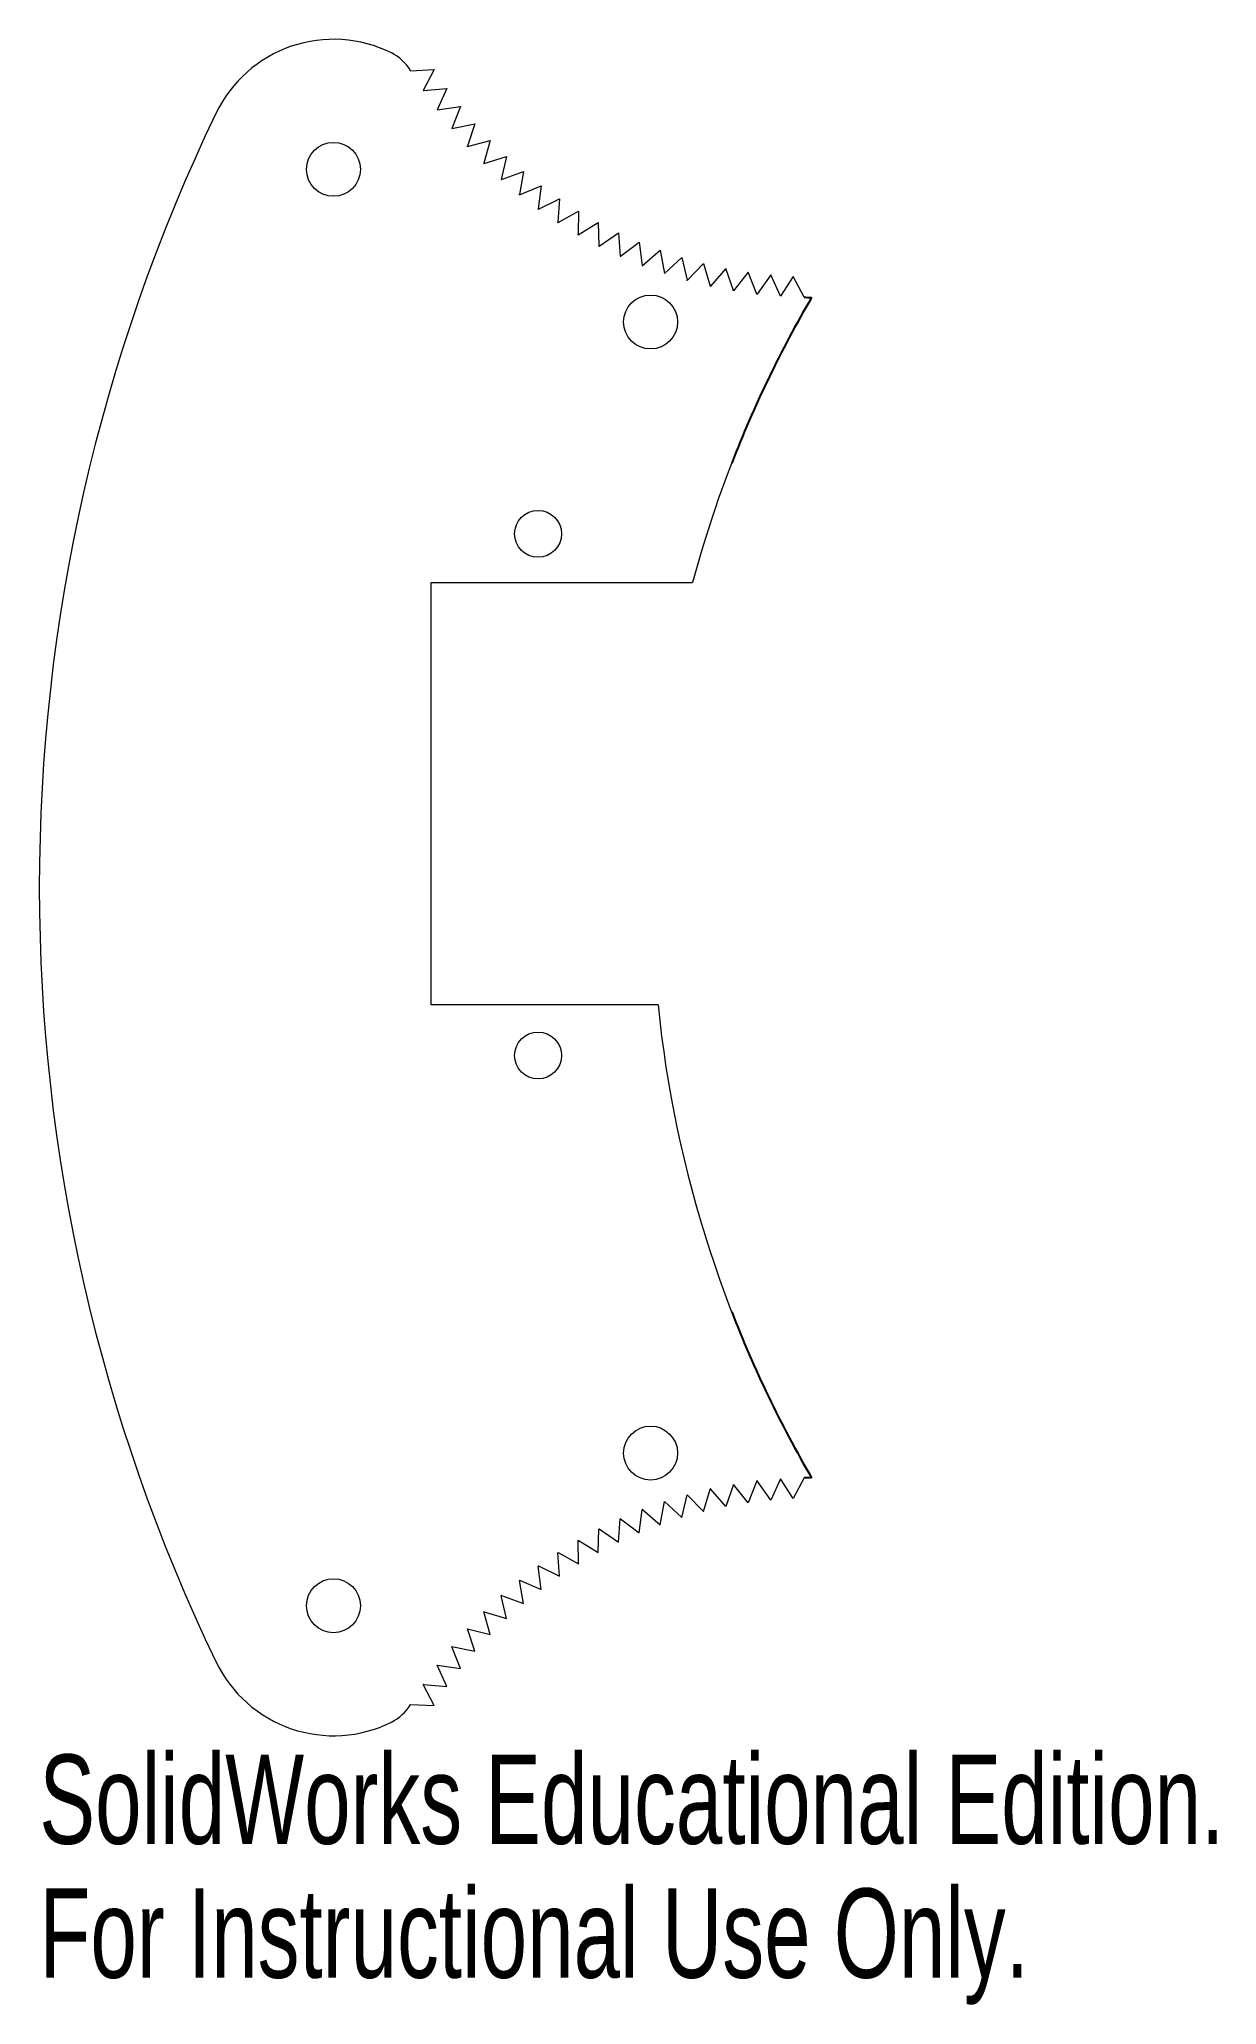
# Model space of a CAD drawing. Header units: inches. Extents: x -3.81 to -1.3, y -2.38 to 1.81.
import ezdxf

# ---------------------------------------------------------------- set-up
doc = ezdxf.new("R2010")
doc.units = ezdxf.units.IN
doc.header["$MEASUREMENT"] = 0
doc.styles.add('SLDTEXTSTYLE0', font='TXT', dxfattribs={"width": 0.7})

msp = doc.modelspace()

# ---------------------------------------------------------------- linework, layer by layer
at = {"color": 7, "linetype": 'Continuous', "lineweight": 15}
for p, q in [((-3.0146, 1.7413), (-2.9646, 1.7436)), ((-2.9646, 1.7436), (-2.9877, 1.6992)), ((-2.9874, 1.6988), (-2.9376, 1.7035)), ((-2.9376, 1.7035), (-2.9584, 1.658)), ((-2.9581, 1.6576), (-2.9086, 1.6649)), ((-2.9086, 1.6649), (-2.927, 1.6184)), ((-2.9267, 1.618), (-2.8777, 1.6277)), ((-2.8777, 1.6277), (-2.8938, 1.5804)), ((-2.8934, 1.58), (-2.8449, 1.5922)), ((-2.8449, 1.5922), (-2.8586, 1.5441)), ((-2.8582, 1.5438), (-2.8104, 1.5584)), ((-2.8104, 1.5584), (-2.8216, 1.5097)), ((-2.8213, 1.5093), (-2.7742, 1.5264)), ((-2.7742, 1.5264), (-2.783, 1.4771)), ((-2.7826, 1.4768), (-2.7365, 1.4962)), ((-2.7365, 1.4962), (-2.7428, 1.4466)), ((-2.7423, 1.4463), (-2.6973, 1.468)), ((-2.6973, 1.468), (-2.701, 1.4181)), ((-2.7006, 1.4178), (-2.6567, 1.4418)), ((-2.6567, 1.4418), (-2.6579, 1.3918)), ((-2.6575, 1.3915), (-2.6148, 1.4176)), ((-2.6148, 1.4176), (-2.6135, 1.3677)), ((-2.6131, 1.3674), (-2.5718, 1.3957)), ((-2.5718, 1.3957), (-2.568, 1.3458)), ((-2.5675, 1.3456), (-2.5277, 1.3759)), ((-2.5277, 1.3759), (-2.5214, 1.3263)), ((-2.5209, 1.3261), (-2.4827, 1.3584)), ((-2.4827, 1.3584), (-2.4739, 1.3091)), ((-2.4734, 1.309), (-2.4369, 1.3431)), ((-2.4369, 1.3431), (-2.4255, 1.2944)), ((-2.4251, 1.2943), (-2.3903, 1.3302)), ((-2.3903, 1.3302), (-2.3765, 1.2822)), ((-2.3431, 1.3197), (-2.376, 1.2821)), ((-2.327, 1.2724), (-2.3431, 1.3197)), ((-2.2955, 1.3116), (-2.3265, 1.2723)), ((-2.277, 1.2651), (-2.2955, 1.3116)), ((-2.2475, 1.3059), (-2.2765, 1.2651)), ((-2.2267, 1.2604), (-2.2475, 1.3059)), ((-2.1993, 1.3026), (-2.2262, 1.2604)), ((-2.1762, 1.2582), (-2.1993, 1.3026)), ((-2.376, 1.2821), (-2.3762, 1.2821)), ((-2.3265, 1.2723), (-2.327, 1.2724)), ((-2.2765, 1.2651), (-2.277, 1.2651)), ((-2.2262, 1.2604), (-2.2267, 1.2604)), ((-2.9706, 0.65), (-2.414, 0.65)), ((-2.9706, -0.25), (-2.9706, 0.65)), ((-2.4875, -0.25), (-2.9706, -0.25)), ((-2.4369, -1.3431), (-2.4255, -1.2944)), ((-2.4251, -1.2943), (-2.3903, -1.3302)), ((-2.3903, -1.3302), (-2.3765, -1.2822)), ((-2.376, -1.2821), (-2.3762, -1.2821)), ((-2.3431, -1.3197), (-2.376, -1.2821)), ((-2.327, -1.2724), (-2.3431, -1.3197)), ((-2.3265, -1.2723), (-2.327, -1.2724)), ((-2.2955, -1.3116), (-2.3265, -1.2723)), ((-2.277, -1.2651), (-2.2955, -1.3116)), ((-2.2765, -1.2651), (-2.277, -1.2651)), ((-2.2475, -1.3059), (-2.2765, -1.2651)), ((-2.2267, -1.2604), (-2.2475, -1.3059)), ((-2.2262, -1.2604), (-2.2267, -1.2604)), ((-2.1993, -1.3026), (-2.2262, -1.2604)), ((-2.1762, -1.2582), (-2.1993, -1.3026)), ((-2.5277, -1.3759), (-2.5214, -1.3263)), ((-2.5209, -1.3261), (-2.4827, -1.3584)), ((-2.4827, -1.3584), (-2.4739, -1.3091)), ((-2.4734, -1.309), (-2.4369, -1.3431)), ((-2.6148, -1.4176), (-2.6135, -1.3677)), ((-2.6131, -1.3674), (-2.5718, -1.3957)), ((-2.5718, -1.3957), (-2.568, -1.3458)), ((-2.5675, -1.3456), (-2.5277, -1.3759)), ((-2.6973, -1.468), (-2.701, -1.4181)), ((-2.7006, -1.4178), (-2.6567, -1.4418)), ((-2.6567, -1.4418), (-2.6579, -1.3918)), ((-2.6575, -1.3915), (-2.6148, -1.4176)), ((-2.7365, -1.4962), (-2.7428, -1.4466)), ((-2.7423, -1.4463), (-2.6973, -1.468)), ((-2.7742, -1.5264), (-2.783, -1.4771)), ((-2.7826, -1.4768), (-2.7365, -1.4962)), ((-2.8449, -1.5922), (-2.8586, -1.5441)), ((-2.8582, -1.5438), (-2.8104, -1.5584)), ((-2.8104, -1.5584), (-2.8216, -1.5097)), ((-2.8213, -1.5093), (-2.7742, -1.5264)), ((-2.8777, -1.6277), (-2.8938, -1.5804)), ((-2.8934, -1.58), (-2.8449, -1.5922)), ((-2.9086, -1.6649), (-2.927, -1.6184)), ((-2.9267, -1.618), (-2.8777, -1.6277)), ((-2.9376, -1.7035), (-2.9584, -1.658)), ((-2.9581, -1.6576), (-2.9086, -1.6649)), ((-2.9646, -1.7436), (-2.9877, -1.6992)), ((-2.9874, -1.6988), (-2.9376, -1.7035)), ((-3.0146, -1.7413), (-2.9646, -1.7436))]:
    msp.add_line(p, q, dxfattribs=at)
at = {"color": 7, "linetype": 'Continuous'}
for p, q in [((-2.9874, 1.6988), (-2.9877, 1.6992)), ((-2.9581, 1.6576), (-2.9584, 1.658)), ((-2.9267, 1.618), (-2.927, 1.6184)), ((-2.8934, 1.58), (-2.8938, 1.5804)), ((-2.8582, 1.5438), (-2.8586, 1.5441)), ((-2.8213, 1.5093), (-2.8216, 1.5097)), ((-2.7826, 1.4768), (-2.783, 1.4771)), ((-2.7423, 1.4463), (-2.7428, 1.4466)), ((-2.7006, 1.4178), (-2.701, 1.4181)), ((-2.6575, 1.3915), (-2.6579, 1.3918)), ((-2.6131, 1.3674), (-2.6135, 1.3677)), ((-2.5675, 1.3456), (-2.568, 1.3458)), ((-2.5209, 1.3261), (-2.5214, 1.3263)), ((-2.4734, 1.309), (-2.4739, 1.3091)), ((-2.4251, 1.2943), (-2.4255, 1.2944)), ((-2.376, 1.2821), (-2.3765, 1.2822)), ((-2.3265, 1.2723), (-2.327, 1.2724)), ((-2.2765, 1.2651), (-2.277, 1.2651)), ((-2.2262, 1.2604), (-2.2267, 1.2604))]:
    msp.add_line(p, q, dxfattribs=at)
at = {"color": 7, "linetype": 'Continuous', "lineweight": 15, "flags": 128}
for points in [[(-2.9874, 1.6988), (-2.9874, 1.6988), (-2.9874, 1.6989), (-2.9875, 1.6989), (-2.9875, 1.699), (-2.9875, 1.699), (-2.9876, 1.6991), (-2.9876, 1.6991), (-2.9877, 1.6992)], [(-2.9581, 1.6576), (-2.9581, 1.6577), (-2.9581, 1.6577), (-2.9582, 1.6578), (-2.9582, 1.6578), (-2.9583, 1.6579), (-2.9583, 1.6579), (-2.9583, 1.658), (-2.9584, 1.658)], [(-2.9267, 1.618), (-2.9268, 1.618), (-2.9268, 1.6181), (-2.9268, 1.6181), (-2.9269, 1.6182), (-2.9269, 1.6182), (-2.927, 1.6183), (-2.927, 1.6183), (-2.927, 1.6184)], [(-2.8934, 1.58), (-2.8934, 1.5801), (-2.8935, 1.5801), (-2.8935, 1.5801), (-2.8936, 1.5802), (-2.8936, 1.5802), (-2.8937, 1.5803), (-2.8937, 1.5803), (-2.8938, 1.5804)], [(-2.8582, 1.5438), (-2.8583, 1.5438), (-2.8583, 1.5438), (-2.8584, 1.5439), (-2.8584, 1.5439), (-2.8585, 1.544), (-2.8585, 1.544), (-2.8585, 1.5441), (-2.8586, 1.5441)], [(-2.8213, 1.5093), (-2.8213, 1.5094), (-2.8214, 1.5094), (-2.8214, 1.5095), (-2.8214, 1.5095), (-2.8215, 1.5095), (-2.8215, 1.5096), (-2.8216, 1.5096), (-2.8216, 1.5097)], [(-2.7826, 1.4768), (-2.7826, 1.4768), (-2.7827, 1.4769), (-2.7827, 1.4769), (-2.7828, 1.477), (-2.7828, 1.477), (-2.7829, 1.477), (-2.783, 1.4771), (-2.783, 1.4771)], [(-2.7423, 1.4463), (-2.7424, 1.4463), (-2.7424, 1.4464), (-2.7425, 1.4464), (-2.7426, 1.4464), (-2.7426, 1.4465), (-2.7427, 1.4465), (-2.7427, 1.4465), (-2.7428, 1.4466)], [(-2.7006, 1.4178), (-2.7007, 1.4179), (-2.7007, 1.4179), (-2.7008, 1.4179), (-2.7008, 1.418), (-2.7009, 1.418), (-2.7009, 1.418), (-2.701, 1.4181), (-2.701, 1.4181)], [(-2.6575, 1.3915), (-2.6575, 1.3915), (-2.6576, 1.3916), (-2.6576, 1.3916), (-2.6577, 1.3916), (-2.6578, 1.3917), (-2.6578, 1.3917), (-2.6579, 1.3917), (-2.6579, 1.3918)], [(-2.6131, 1.3674), (-2.6131, 1.3674), (-2.6132, 1.3675), (-2.6132, 1.3675), (-2.6133, 1.3675), (-2.6134, 1.3676), (-2.6134, 1.3676), (-2.6135, 1.3676), (-2.6135, 1.3677)], [(-2.5675, 1.3456), (-2.5676, 1.3456), (-2.5676, 1.3456), (-2.5677, 1.3457), (-2.5678, 1.3457), (-2.5678, 1.3457), (-2.5679, 1.3458), (-2.5679, 1.3458), (-2.568, 1.3458)], [(-2.5209, 1.3261), (-2.521, 1.3261), (-2.521, 1.3261), (-2.5211, 1.3262), (-2.5212, 1.3262), (-2.5212, 1.3262), (-2.5213, 1.3262), (-2.5213, 1.3263), (-2.5214, 1.3263)], [(-2.4734, 1.309), (-2.4734, 1.309), (-2.4735, 1.309), (-2.4736, 1.309), (-2.4736, 1.3091), (-2.4737, 1.3091), (-2.4738, 1.3091), (-2.4738, 1.3091), (-2.4739, 1.3091)], [(-2.4251, 1.2943), (-2.4251, 1.2943), (-2.4252, 1.2943), (-2.4252, 1.2943), (-2.4253, 1.2944), (-2.4254, 1.2944), (-2.4254, 1.2944), (-2.4255, 1.2944), (-2.4255, 1.2944)], [(-2.3762, 1.2821), (-2.3762, 1.2821), (-2.3763, 1.2821), (-2.3763, 1.2821), (-2.3764, 1.2821), (-2.3764, 1.2821), (-2.3765, 1.2821), (-2.3765, 1.2822), (-2.3765, 1.2822)], [(-2.4251, -1.2943), (-2.4251, -1.2943), (-2.4252, -1.2943), (-2.4252, -1.2943), (-2.4253, -1.2944), (-2.4254, -1.2944), (-2.4254, -1.2944), (-2.4255, -1.2944), (-2.4255, -1.2944)], [(-2.3762, -1.2821), (-2.3762, -1.2821), (-2.3763, -1.2821), (-2.3763, -1.2821), (-2.3764, -1.2821), (-2.3764, -1.2821), (-2.3765, -1.2821), (-2.3765, -1.2822), (-2.3765, -1.2822)], [(-2.5209, -1.3261), (-2.521, -1.3261), (-2.521, -1.3261), (-2.5211, -1.3262), (-2.5212, -1.3262), (-2.5212, -1.3262), (-2.5213, -1.3262), (-2.5213, -1.3263), (-2.5214, -1.3263)], [(-2.4734, -1.309), (-2.4734, -1.309), (-2.4735, -1.309), (-2.4736, -1.309), (-2.4736, -1.3091), (-2.4737, -1.3091), (-2.4738, -1.3091), (-2.4738, -1.3091), (-2.4739, -1.3091)], [(-2.6131, -1.3674), (-2.6131, -1.3674), (-2.6132, -1.3675), (-2.6132, -1.3675), (-2.6133, -1.3675), (-2.6134, -1.3676), (-2.6134, -1.3676), (-2.6135, -1.3676), (-2.6135, -1.3677)], [(-2.5675, -1.3456), (-2.5676, -1.3456), (-2.5676, -1.3456), (-2.5677, -1.3457), (-2.5678, -1.3457), (-2.5678, -1.3457), (-2.5679, -1.3458), (-2.5679, -1.3458), (-2.568, -1.3458)], [(-2.7006, -1.4178), (-2.7007, -1.4179), (-2.7007, -1.4179), (-2.7008, -1.4179), (-2.7008, -1.418), (-2.7009, -1.418), (-2.7009, -1.418), (-2.701, -1.4181), (-2.701, -1.4181)], [(-2.6575, -1.3915), (-2.6575, -1.3915), (-2.6576, -1.3916), (-2.6576, -1.3916), (-2.6577, -1.3916), (-2.6578, -1.3917), (-2.6578, -1.3917), (-2.6579, -1.3917), (-2.6579, -1.3918)], [(-2.7423, -1.4463), (-2.7424, -1.4463), (-2.7424, -1.4464), (-2.7425, -1.4464), (-2.7426, -1.4464), (-2.7426, -1.4465), (-2.7427, -1.4465), (-2.7427, -1.4465), (-2.7428, -1.4466)], [(-2.7826, -1.4768), (-2.7826, -1.4768), (-2.7827, -1.4769), (-2.7827, -1.4769), (-2.7828, -1.477), (-2.7828, -1.477), (-2.7829, -1.477), (-2.783, -1.4771), (-2.783, -1.4771)], [(-2.8582, -1.5438), (-2.8583, -1.5438), (-2.8583, -1.5438), (-2.8584, -1.5439), (-2.8584, -1.5439), (-2.8585, -1.544), (-2.8585, -1.544), (-2.8585, -1.5441), (-2.8586, -1.5441)], [(-2.8213, -1.5093), (-2.8213, -1.5094), (-2.8214, -1.5094), (-2.8214, -1.5095), (-2.8214, -1.5095), (-2.8215, -1.5095), (-2.8215, -1.5096), (-2.8216, -1.5096), (-2.8216, -1.5097)], [(-2.8934, -1.58), (-2.8934, -1.5801), (-2.8935, -1.5801), (-2.8935, -1.5801), (-2.8936, -1.5802), (-2.8936, -1.5802), (-2.8937, -1.5803), (-2.8937, -1.5803), (-2.8938, -1.5804)], [(-2.9267, -1.618), (-2.9268, -1.618), (-2.9268, -1.6181), (-2.9268, -1.6181), (-2.9269, -1.6182), (-2.9269, -1.6182), (-2.927, -1.6183), (-2.927, -1.6183), (-2.927, -1.6184)], [(-2.9581, -1.6576), (-2.9581, -1.6577), (-2.9581, -1.6577), (-2.9582, -1.6578), (-2.9582, -1.6578), (-2.9583, -1.6579), (-2.9583, -1.6579), (-2.9583, -1.658), (-2.9584, -1.658)], [(-2.9874, -1.6988), (-2.9874, -1.6988), (-2.9874, -1.6989), (-2.9875, -1.6989), (-2.9875, -1.699), (-2.9875, -1.699), (-2.9876, -1.6991), (-2.9876, -1.6991), (-2.9877, -1.6992)]]:
    msp.add_lwpolyline(points, dxfattribs=at)
at = {"color": 7, "linetype": 'Continuous', "lineweight": 15}
for centre, radius in [((-3.1791, 1.531), 0.0575), ((-2.5034, 1.2056), 0.0575), ((-2.7431, 0.754), 0.05), ((-2.7431, -0.358), 0.05), ((-2.5034, -1.2056), 0.0575), ((-3.1791, -1.531), 0.0575)]:
    msp.add_circle(centre, radius, dxfattribs=at)
for centre, radius, start, end in [((-3.1791, 1.531), 0.2772, 63.5522, 154.2857), ((-3.1002, 1.6897), 0.1, 31.115, 63.5522), ((0, 0), 3.8058, 154.2857, 205.7143), ((0, 0), 2.5, 149.7857, 164.9299), ((-2.1584, 2.2581), 1, 268.9801, 269.8881), ((0, 0), 2.5, 185.7392, 210.2143), ((-2.1584, -2.2581), 1, 90.1119, 91.0199), ((-3.1791, -1.531), 0.2772, 205.7143, 296.4478), ((-3.1002, -1.6897), 0.1, 296.4478, 328.885)]:
    msp.add_arc(centre, radius, start, end, dxfattribs=at)
at = {"color": 7, "linetype": 'Continuous'}
for centre, radius, start, end in [((0, 0), 2.5, 149.7857, 158.7857), ((-2.1584, 2.2581), 1, 268.9801, 269.8881), ((0, 0), 2.5, 201.2143, 210.2143), ((-2.1584, -2.2581), 1, 90.1119, 91.0199)]:
    msp.add_arc(centre, radius, start, end, dxfattribs=at)

# ---------------------------------------------------------------- texts
at = {"color": 7, "linetype": 'Continuous', "char_height": 0.1903, "attachment_point": 1, "style": 'SLDTEXTSTYLE0'}
for s, insert in [('SolidWorks Educational Edition.', (-3.8058, -1.8483)), ('For Instructional Use Only.', (-3.8058, -2.1338))]:
    msp.add_mtext(s, dxfattribs=dict(at, insert=insert))

doc.saveas('drawing.dxf')
